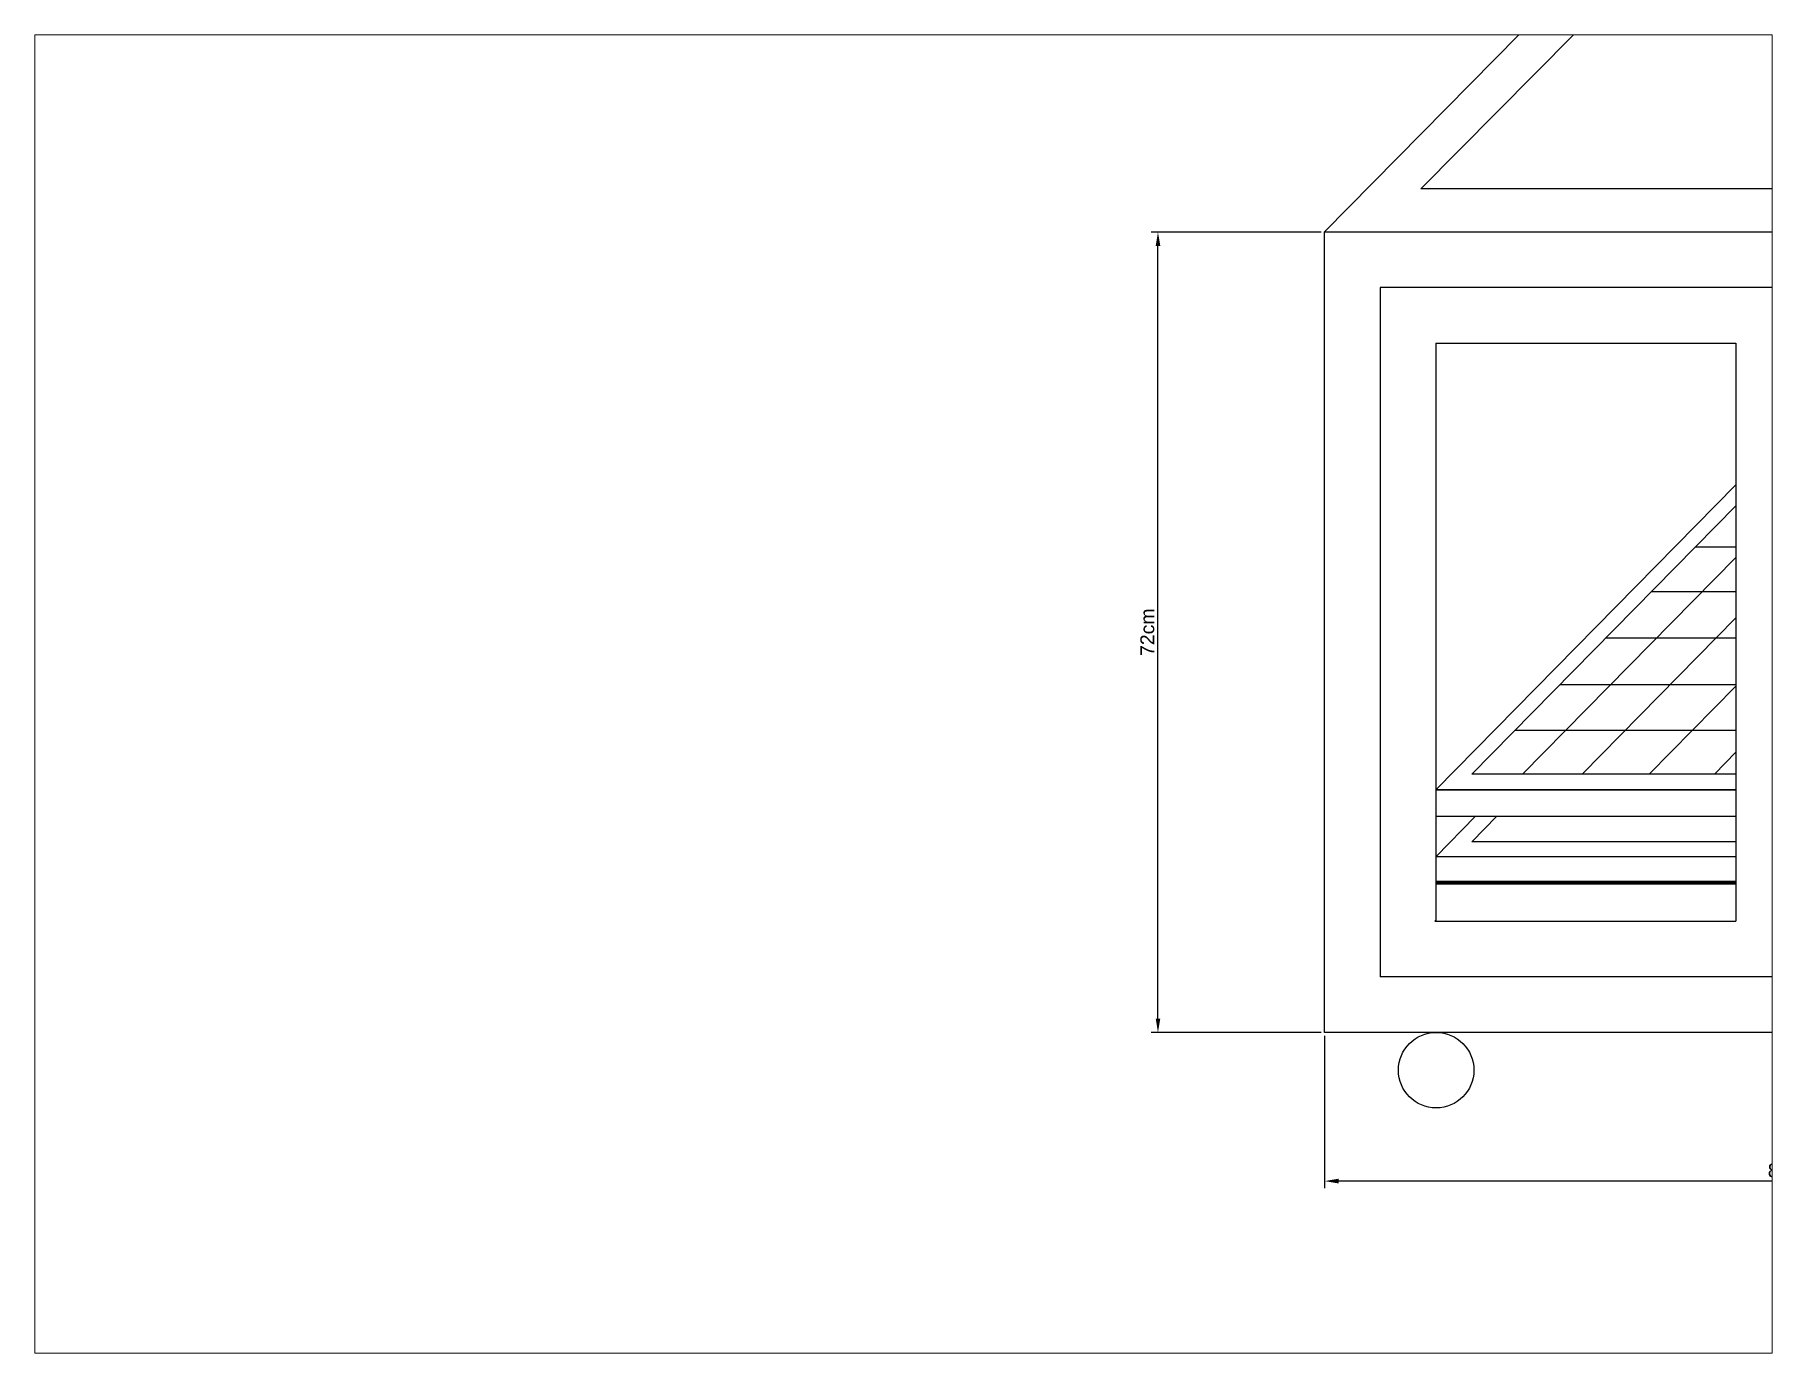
# Paper-space layout 'Layout2' of a CAD drawing. Header units: millimetres. Extents: x 26 to 231, y 20 to 176.
# The model-space entities are those that its viewports show. They can reach past a viewport. Long polylines and large blocks are cut down to what shows.
import ezdxf

# ---------------------------------------------------------------- set-up
doc = ezdxf.new("R2010")
doc.units = ezdxf.units.MM
doc.styles.get("Standard").update_dxf_attribs({"font": 'arial.ttf'})
doc.dimstyles.new('ISO-25', dxfattribs={"dimtxt": 2.5, "dimasz": 2.5, "dimexe": 1.25, "dimexo": 0.625, "dimtad": 1, "dimtxsty": 'Standard', "dimcen": 2.5, "dimadec": 0, "dimazin": 0, "dimtfac": 1, "dimtmove": 0, "dimatfit": 3, "dimfxl": 1, "dimarcsym": 0})

# ---------------------------------------------------------------- blocks, each defined once
blk = doc.blocks.new('*D16')
at = {"color": 0, "lineweight": -2, "transparency": 16777216}
for p, q in [((198.97, 186.81), (168.36, 186.81)), ((169.61, 45.31), (169.61, 184.31)), ((198.97, 42.81), (168.36, 42.81))]:
    blk.add_line(p, q, dxfattribs=at)
at = {"color": 0, "transparency": 16777216}
for points in [[(169.2, 184.31), (170.03, 184.31), (169.61, 186.81)], [(169.2, 45.31), (170.03, 45.31), (169.61, 42.81)]]:
    blk.add_solid(points, dxfattribs=at)
at = {"layer": 'Defpoints', "color": 0, "transparency": 16777216}
for p in [(169.61, 186.81), (199.6, 186.81), (199.6, 42.81)]:
    blk.add_point(p, dxfattribs=at)
at = {"color": 0, "transparency": 16777216, "insert": (167.71, 114.81), "char_height": 2.5, "attachment_point": 5, "rotation": 90}
blk.add_mtext('72cm', dxfattribs=at)
blk = doc.blocks.new('*D17')
at = {"color": 0, "lineweight": -2, "transparency": 16777216}
for p, q in [((199.6, 42.19), (199.6, 14.81)), ((367.6, 42.19), (367.6, 14.81)), ((365.1, 16.06), (202.1, 16.06))]:
    blk.add_line(p, q, dxfattribs=at)
at = {"color": 0, "transparency": 16777216}
for points in [[(202.1, 16.48), (202.1, 15.64), (199.6, 16.06)], [(365.1, 16.48), (365.1, 15.64), (367.6, 16.06)]]:
    blk.add_solid(points, dxfattribs=at)
at = {"layer": 'Defpoints', "color": 0, "transparency": 16777216}
for p in [(199.6, 42.81), (367.6, 42.81), (199.6, 16.06)]:
    blk.add_point(p, dxfattribs=at)
at = {"color": 0, "transparency": 16777216, "insert": (283.6, 17.96), "char_height": 2.5, "attachment_point": 5}
blk.add_mtext('84cm', dxfattribs=at)

msp = doc.modelspace()

# ---------------------------------------------------------------- linework, layer by layer
for p, q in [((199.599, 186.813), (275.357, 263.785)), ((216.902, 194.567), (278.839, 257.079)), ((364.902, 194.567), (216.902, 194.567)), ((199.599, 42.813), (199.599, 186.813)), ((199.599, 186.813), (367.599, 186.813)), ((283.599, 176.813), (209.599, 176.813)), ((209.599, 176.813), (209.599, 52.813)), ((219.599, 86.473), (273.599, 141.337)), ((226.077, 89.273), (273.599, 137.555)), ((235.216, 89.273), (273.599, 128.27)), ((245.938, 89.273), (273.599, 117.376)), ((258.001, 89.273), (273.599, 105.12)), ((258.001, 89.273), (273.599, 105.12)), ((269.728, 89.273), (273.599, 93.205)), ((269.728, 89.273), (273.599, 93.205)), ((219.599, 74.418), (226.758, 81.692)), ((226.077, 77.114), (230.583, 81.692)), ((273.599, 74.418), (219.599, 74.418)), ((283.599, 52.813), (209.599, 52.813)), ((367.599, 42.813), (199.599, 42.813))]:
    msp.add_line(p, q)
at = {"color": 0}
for p, q in [((219.599, 166.813), (219.599, 62.813)), ((219.599, 166.813), (273.599, 166.813)), ((273.599, 166.813), (273.599, 62.813)), ((273.599, 130.118), (266.279, 130.118)), ((273.599, 122.083), (258.37, 122.083)), ((273.599, 113.713), (250.132, 113.713)), ((273.599, 105.343), (241.894, 105.343)), ((273.599, 97.141), (233.821, 97.141)), ((273.599, 89.273), (226.077, 89.273)), ((219.599, 86.473), (273.599, 86.473)), ((273.599, 86.473), (219.599, 86.473)), ((219.599, 81.692), (273.599, 81.692)), ((273.599, 77.114), (226.077, 77.114)), ((209.599, 62.813), (209.599, 52.813)), ((219.418, 62.813), (219.599, 62.997)), ((219.418, 62.813), (273.599, 62.813)), ((199.599, 42.857), (199.555, 42.813))]:
    msp.add_line(p, q, dxfattribs=at)
at = {"color": 0, "linetype": 'ByBlock', "lineweight": 211}
msp.add_line((273.599, 69.749), (219.599, 69.749), dxfattribs=at)
msp.add_circle((219.665, 36.021), 6.792)

# ---------------------------------------------------------------- dimensions: what is measured, and where the dimension line sits
at = {"color": 0}
dim = msp.add_linear_dim(base=(169.613, 186.813), p1=(199.599, 42.813), p2=(199.599, 186.813), angle=90, text='72cm', dimstyle='ISO-25', dxfattribs=at)
dim.commit()
dim.dimension.update_dxf_attribs({"geometry": '*D16', "text_midpoint": (167.713, 114.813)})
dim = msp.add_linear_dim(base=(199.599, 16.059), p1=(367.599, 42.813), p2=(199.599, 42.813), text='84cm', dimstyle='ISO-25', dxfattribs=at)
dim.commit()
dim.dimension.update_dxf_attribs({"geometry": '*D17', "text_midpoint": (283.599, 17.961)})

psp = doc.layouts.new('Layout2')

# ---------------------------------------------------------------- viewports
at = {"layer": '0', "color": 0}
psp.add_viewport(center=(128.5, 97.5), size=(205.6, 156), view_center_point=(123.823, 103.693), view_height=237.21156, dxfattribs=at)

doc.saveas('drawing.dxf')
